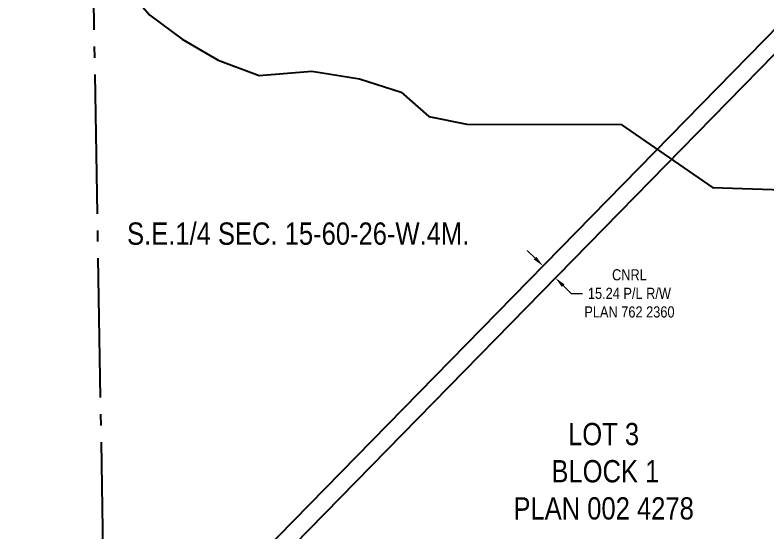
# Model space of a CAD drawing. Extents: x 72365 to 80261, y 6000112 to 6008999.
# Drawn here: x 77352 to 78027, y 6002177 to 6002641 of the extents above; entities that cross this region are included whole.
import ezdxf
from ezdxf.enums import TextEntityAlignment as Align

# ---------------------------------------------------------------- set-up
doc = ezdxf.new("R2010")
doc.units = 0
doc.header["$LTSCALE"] = 5
doc.header["$PDSIZE"] = 2.5
doc.linetypes.add('foc-QUARTERLINE', pattern=[33, 25, -3, 2, -3])
doc.layers.get('Defpoints').update_dxf_attribs({"color": 9})
for name, color, linetype in [('C-SYMBOL', 7, 'Continuous'), ('F-RW', 190, 'Continuous'), ('L-QSEC', 8, 'foc-QUARTERLINE'), ('T-CREEK', 160, 'Continuous')]:
    doc.layers.add(name, color=color, linetype=linetype)
doc.layers.add('F-RW-T', color=190, linetype='Continuous', lineweight=9)
doc.styles.add('175L', font='ARIALN.TTF', dxfattribs={"height": 20})
doc.styles.add('80CG', font='ARIALN.TTF', dxfattribs={"height": 10})
doc.dimstyles.new('Compass 5 000', dxfattribs={"dimscale": 5, "dimtxt": 9, "dimasz": 2, "dimexe": 0.2, "dimexo": 0.0625, "dimgap": 0.5, "dimtad": 0, "dimtih": 1, "dimtoh": 1, "dimzin": 0, "dimdsep": 46, "dimtxsty": '80CG', "dimcen": 0.1, "dimse1": 1, "dimse2": 1, "dimclrd": 256, "dimclrt": 256, "dimaunit": 1, "dimadec": 4, "dimazin": 0, "dimtfac": 0.06, "dimtofl": 0, "dimtmove": 0, "dimatfit": 1, "dimfxl": 0.2, "dimtolj": 1, "dimtzin": 0, "dimlwd": -1, "dimarcsym": 0})

# ---------------------------------------------------------------- blocks, each defined once
blk = doc.blocks.new('*D428')
at = {"layer": 'Defpoints', "color": 0, "transparency": 16777216}
for p in [(77826.34, 6002415.94), (77836.73, 6002404.62), (77837.31, 6002405.22)]:
    blk.add_point(p, dxfattribs=at)
at = {"layer": 'F-RW-T', "transparency": 16777216}
for p, q in [((77818.61, 6002422.33), (77811.46, 6002429.32)), ((77843.88, 6002397.63), (77851.03, 6002390.64)), ((77851.03, 6002390.64), (77861.03, 6002390.64))]:
    blk.add_line(p, q, dxfattribs=at)
for points in [[(77819.77, 6002423.52), (77817.44, 6002421.14), (77825.76, 6002415.34)], [(77845.04, 6002398.82), (77842.71, 6002396.44), (77836.73, 6002404.62)]]:
    blk.add_solid(points, dxfattribs=at)
at = {"layer": 'F-RW-T', "transparency": 16777216, "insert": (77903.25, 6002390.64), "char_height": 10, "attachment_point": 5, "style": '80CG'}
blk.add_mtext('\\A1;CNRL\\P15.24 P/L R/W\\PPLAN 762 2360', dxfattribs=at)

msp = doc.modelspace()

# ---------------------------------------------------------------- linework, layer by layer
at = {"layer": 'F-RW', "flags": 128}
msp.add_lwpolyline([(77434.87, 6001948.2), (77433.735, 6002014.455), (78206.921, 6002805.119), (78225.608, 6002806.532), (78225.855, 6002791.266), (78213.797, 6002790.358), (77449.358, 6002008.338), (77450.178, 6001948.43)], close=True, dxfattribs=at)
at = {"layer": 'L-QSEC', "flags": 128}
msp.add_lwpolyline([(77420.971, 6002752.157), (77434.882, 6001948.25)], dxfattribs=at)
at = {"layer": 'T-CREEK'}
msp.add_lwpolyline([(77343.84, 6002717.176), (77370.259, 6002720.886), (77382.551, 6002721.005), (77400.743, 6002715.186), (77421.691, 6002710.558), (77449.181, 6002668.163), (77473.243, 6002640.375), (77502.381, 6002618.95), (77534.402, 6002599.944), (77571.409, 6002586.354), (77618.478, 6002590.09), (77661.286, 6002583.239), (77698.724, 6002571.213), (77723.527, 6002549.427), (77757.592, 6002542.688), (77895.741, 6002542.379), (77977.849, 6002485.742), (78040.55, 6002483.584), (78230.704, 6002481.637), (78243.519, 6002481.506), (78250.785, 6002477.874), (78321.677, 6002442.431), (78354.401, 6002418.555)], dxfattribs=at)

# ---------------------------------------------------------------- texts
at = {"layer": 'C-SYMBOL', "color": 3, "style": '175L'}
msp.add_text('S.E.1/4 SEC. 15-60-26-W.4M.', height=20, dxfattribs=at).set_placement((77606.255, 6002428.332), align=Align.BOTTOM_CENTER)

# ---------------------------------------------------------------- dimensions: what is measured, and where the dimension line sits
at = {"layer": 'F-RW-T', "color": 3}
dim = msp.add_aligned_dim(p1=(77826.343, 6002415.938), p2=(77837.312, 6002405.216), distance=-0.835, text='CNRL\\P15.24 P/L R/W\\PPLAN 762 2360', dimstyle='Compass 5 000', dxfattribs=at)
dim.commit()
dim.dimension.update_dxf_attribs({"geometry": '*D428', "text_midpoint": (77903.251, 6002390.638)})

# ---------------------------------------------------------------- next in the draw order: texts
at = {"layer": 'C-SYMBOL', "color": 3, "insert": (77787.625, 6002274.41), "char_height": 20, "attachment_point": 1, "style": '175L', "bg_fill": 2}
msp.add_mtext_dynamic_manual_height_columns('\\pi60.618;LOT 3\\P\\pi45.672;BLOCK 1\\P\\pi11.607;PLAN 002 4278', width=182.19019, gutter_width=55, heights=[0], dxfattribs=at)

doc.saveas('drawing.dxf')
